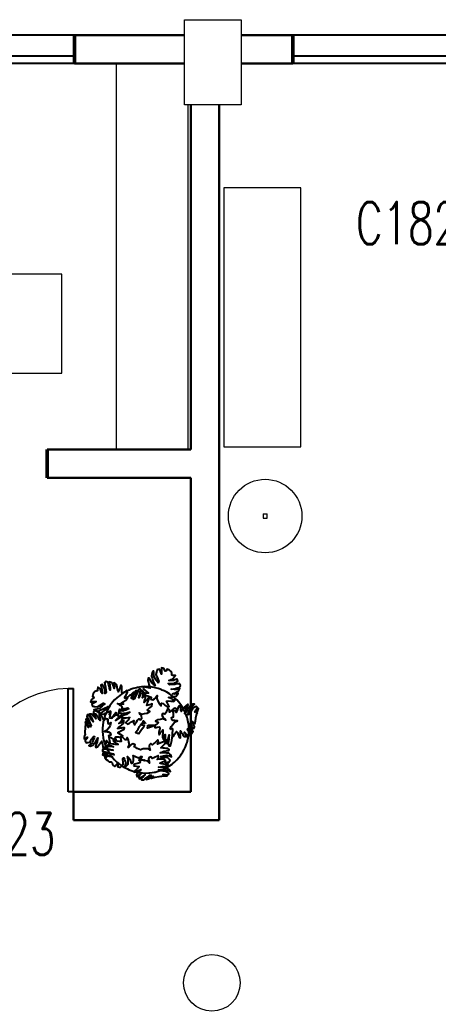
# Model space of a CAD drawing. Header units: inches. Extents: x 675 to 51927, y 19035 to 68555.
# Drawn here: x 18923 to 21881, y 58551 to 65559 of the extents above; entities that cross this region are included whole.
import ezdxf

# ---------------------------------------------------------------- set-up
doc = ezdxf.new("R2010")
doc.units = ezdxf.units.IN
doc.header["$LTSCALE"] = 0.5
doc.header["$MEASUREMENT"] = 0
for name, color, linetype in [('00 plants', 87, 'Continuous'), ('Door Double', 220, 'Continuous'), ('DOOR_FIRE_TEXT', 7, 'Continuous'), ('Window Exterior', 2, 'Continuous'), ('WINDOW_TEXT', 7, 'Continuous')]:
    doc.layers.add(name, color=color, linetype=linetype)
for name, color, linetype, lineweight in [('00I-FURN', 30, 'Continuous', 9), ('Column', 192, 'Continuous', 13), ('Wall', 113, 'Continuous', 50)]:
    doc.layers.add(name, color=color, linetype=linetype, lineweight=lineweight)
doc.styles.add('_TCH_WINDOW', font='SIMPLEX', dxfattribs={"height": 3.5, "bigfont": 'GBCBIG'})

# ---------------------------------------------------------------- blocks, each defined once
blk = doc.blocks.new('$WINLIB2D$00000004')
at = {"color": 0}
for points in [[(-0.5, 0.5), (-0.5, -0.5)], [(-0.5, 0.5), (0.5, 0.5)], [(0.5, -0.5), (0.5, 0.5)], [(-0.5, 0.2406), (0.5, 0.2406)], [(-0.5, -0.5), (0.5, -0.5)]]:
    blk.add_lwpolyline(points, dxfattribs=at)
blk = doc.blocks.new('$DorLib2D$00000002')
for p, q in [((-0.5, 0), (-0.5, 0.4875)), ((-0.475, 0.4875), (-0.5, 0.4875)), ((-0.475, 0), (-0.475, 0.4875)), ((0.475, 0), (0.475, 0.4875)), ((0.475, 0.4875), (0.5, 0.4875)), ((0.5, 0), (0.5, 0.4875)), ((-0.5, 0), (-0.475, 0)), ((0.5, 0), (0.475, 0))]:
    blk.add_line(p, q)
at = {"lineweight": 13}
for centre, start, end in [((-0.4875, 0), 0, 88.5307), ((0.4875, 0), 91.4693, 180)]:
    blk.add_arc(centre, 0.4875, start, end, dxfattribs=at)

msp = doc.modelspace()

# ---------------------------------------------------------------- linework, layer by layer
at = {"layer": '00 plants', "flags": 128}
for points in [[(19795.6, 60830.2), (19806, 60820.7), (19819.2, 60810.6), (19832.5, 60800.2), (19814.9, 60796.5), (19804.5, 60785.4), (19816.3, 60782.9), (19828.2, 60780.3), (19840.5, 60775.8), (19852.8, 60771.2), (19848.8, 60757.7), (19864.4, 60752.7), (19876.3, 60758.6), (19881.1, 60764.8), (19885.8, 60771), (19890.4, 60777.1), (19894.9, 60783.2), (19891, 60761), (19899.9, 60743.1), (19908.7, 60725.6), (19923.7, 60709.4), (19925.6, 60727.7), (19933.6, 60727.1), (19941.5, 60721.3), (19949.4, 60715.5), (19965, 60703.4), (19979.3, 60704.8), (19974.6, 60714.1), (19969.8, 60723.5), (19960.3, 60742.3), (19971.3, 60745.1), (19990.9, 60742.9), (20000.9, 60741.8), (20011, 60740.8), (20020, 60747.2), (20014, 60750), (20008.2, 60752.8), (20002.5, 60755.7), (19996.9, 60758.5), (19991.4, 60761.3), (19985.8, 60764.1), (19974.9, 60769.8), (19985.6, 60771.7), (19996.3, 60773.7), (20004.7, 60774.6), (20013.1, 60775.4), (20029.8, 60777.3), (20036.8, 60786.6), (20043.6, 60795.9), (20030.3, 60794.1), (20016.8, 60792.3), (20002.1, 60795.7), (20014.7, 60798.5), (20027, 60801.4), (20036.5, 60807.6), (20045.7, 60813.7), (20050, 60823), (20054, 60832.2), (20043.8, 60829), (20033.2, 60825.8), (20023.7, 60826.1), (20014, 60826.4), (19994.4, 60826.7), (20008.9, 60829.8), (20023, 60832.9), (20026.5, 60833.6), (20028.2, 60834), (20029.9, 60834.4), (20036.7, 60835.9), (20049.8, 60838.8), (20058.1, 60853.5), (20055, 60860.5), (20051.8, 60867.6), (20044, 60866.1), (20036, 60864.6), (20019.4, 60861.1), (20000.4, 60859.6), (19980.9, 60857.7), (19973.2, 60866.6), (19991.8, 60867.2), (20000.9, 60867.3), (20010, 60867.3), (20013.9, 60869.6), (20017.8, 60871.9), (20021.7, 60874.1), (20023.6, 60875.2), (20025.5, 60876.2), (20027.3, 60877.3), (20029.2, 60878.3), (20031.1, 60879.3), (20032.9, 60880.4), (20034.7, 60881.4), (20036.6, 60882.3), (20038.4, 60883.3), (20040.2, 60884.3), (20038.1, 60891.5), (20035.7, 60898.8), (20032.4, 60897.8), (20030.8, 60897.2), (20029.2, 60896.7), (20027.5, 60896.2), (20025.9, 60895.6), (20024.3, 60895), (20022.6, 60894.4), (20021, 60893.9), (20019.3, 60893.2), (20016, 60892), (20012.7, 60890.7), (20009.3, 60889.4), (19993.2, 60889.5), (19976.9, 60888.7), (19984.5, 60892.1), (19988.3, 60893.8), (19992, 60895.4), (19995.8, 60896.9), (19999.5, 60898.2), (20003.2, 60899.5), (20006.9, 60900.7), (20008, 60902.2), (20009.1, 60903.8), (20010.2, 60905.3), (20011.3, 60906.8), (20015.4, 60912.7), (20019.5, 60918.3), (20020.5, 60919.7), (20021.6, 60921.1), (20022.6, 60922.4), (20023.6, 60923.7), (20017.3, 60924.4), (20011, 60924.9), (20004.8, 60925.4), (19998.5, 60925.8), (19998.4, 60928.8), (19998.3, 60930.3), (19998.2, 60931.8), (19998.1, 60933.3), (19998, 60934.8), (19997.8, 60936.3), (19997.7, 60937.7), (19997.6, 60939.2), (19997.4, 60940.7), (19997.2, 60942.1), (19997, 60943.6), (19996.8, 60945.1), (19996.6, 60946.5), (19996.4, 60948), (19996.1, 60949.4), (19979.5, 60963.2), (19970.6, 60965.6), (19961.9, 60967.9), (19961.7, 60966.5), (19961.4, 60965), (19961.1, 60963.6), (19960.8, 60962.1), (19960.5, 60960.7), (19960.2, 60959.2), (19959.8, 60957.8), (19959.5, 60956.3), (19951.4, 60954.2), (19942.8, 60972.2), (19934.4, 60976), (19926.1, 60979.6), (19926, 60968.6), (19925.6, 60957.5), (19924.9, 60946.1), (19924.2, 60934.6), (19917.1, 60952.3), (19913.7, 60961.1), (19910.4, 60970.1), (19902.5, 60967.1), (19894.3, 60963.9), (19892, 60955.9), (19889.7, 60947.9), (19885.3, 60931.7), (19890.7, 60919.1), (19896, 60906.6), (19901.3, 60894), (19906.5, 60881.4), (19901.1, 60872.1), (19894.4, 60882.3), (19887.6, 60892.4), (19880.7, 60902.6), (19873.8, 60912.7), (19871.1, 60934.5), (19869.8, 60945.6), (19868.6, 60956.9), (19864, 60950.5), (19859.5, 60944.1), (19857.1, 60931.9), (19854.8, 60920), (19861, 60900.9), (19867, 60882), (19873.9, 60867.4), (19880.5, 60852.7), (19869.5, 60861.7), (19858.5, 60870.8), (19848.6, 60887.7), (19838.4, 60904.8), (19830.7, 60904.6), (19828.3, 60887.9), (19832.3, 60874.7), (19836.1, 60861.4), (19840.9, 60848.1), (19845.5, 60834.7), (19833.9, 60837.1), (19822.4, 60839.4), (19810.9, 60842.7), (19799.5, 60846.1)], [(19508.5, 60539.7), (19508.5, 60528.6), (19510.1, 60506.3), (19513.4, 60484.3), (19518.2, 60462.5), (19521.6, 60451.2), (19524.7, 60441.2), (19532.6, 60420.3), (19542.1, 60400.2), (19553, 60380.7), (19559.9, 60370.2), (19565.3, 60362.1), (19578.9, 60344.5), (19593.8, 60327.9), (19609.9, 60312.4), (19620, 60303.9), (19627, 60298.1), (19645.1, 60285.1), (19664.2, 60273.5), (19669.7, 60270.7), (19684, 60263.3), (19696.8, 60257.9), (19704.5, 60254.6), (19725.6, 60247.4), (19747.2, 60241.8), (19754.1, 60240.5), (19769.1, 60237.7), (19791.3, 60235.3), (19813.6, 60234.5), (19835.9, 60235.3), (19843.5, 60236.1), (19858, 60237.7), (19873.1, 60240.5), (19879.9, 60241.8), (19901.5, 60247.4), (19922.6, 60254.6), (19930.3, 60257.9), (19943.1, 60263.3), (19957.4, 60270.7), (19963, 60273.5), (19982, 60285.1), (20000.1, 60298.1), (20007.1, 60303.9), (20017.3, 60312.4), (20033.3, 60327.9), (20048.2, 60344.5), (20061.8, 60362.1), (20067.3, 60370.2), (20074.1, 60380.7), (20085.1, 60400.2), (20094.5, 60420.3), (20102.5, 60441.2), (20105.5, 60451.2), (20108.9, 60462.5), (20113.8, 60484.3), (20117, 60506.3), (20118.6, 60528.6), (20118.7, 60539.7), (20118.6, 60550.9), (20117, 60573.1), (20113.8, 60595.2), (20108.9, 60616.9), (20105.5, 60628.3), (20102.5, 60638.3), (20094.5, 60659.1), (20085.1, 60679.3), (20074.1, 60698.8), (20067.3, 60709.2), (20061.8, 60717.4), (20048.2, 60735), (20033.3, 60751.6), (20017.3, 60767.1), (20007.1, 60775.6), (20000.1, 60781.3), (19982, 60794.3), (19963, 60805.9), (19957.4, 60808.8), (19943.1, 60816.1), (19930.3, 60821.6), (19922.6, 60824.9), (19901.5, 60832.1), (19879.9, 60837.7), (19873.1, 60839), (19858, 60841.7), (19843.5, 60843.4), (19835.9, 60844.2), (19813.6, 60845), (19791.3, 60844.2), (19783.7, 60843.4), (19769.1, 60841.7), (19754.1, 60839), (19747.2, 60837.7), (19725.6, 60832.1), (19704.5, 60824.9), (19696.8, 60821.6), (19684, 60816.1), (19669.7, 60808.8), (19664.2, 60805.9), (19645.1, 60794.3), (19627, 60781.3), (19620, 60775.6), (19609.9, 60767.1), (19593.8, 60751.6), (19578.9, 60735), (19565.3, 60717.4), (19559.9, 60709.2), (19553, 60698.8), (19542.1, 60679.3), (19532.6, 60659.1), (19524.7, 60638.3), (19521.6, 60628.3), (19518.2, 60616.9), (19513.4, 60595.2), (19510.1, 60573.1), (19508.5, 60550.9)], [(19986.2, 60541.6), (19992.9, 60562.6), (20004.5, 60578.9), (20016.5, 60595.3), (20037.6, 60603.6), (20030.5, 60604.1), (20023.2, 60604.7), (20015.7, 60605.4), (20008.1, 60606.1), (19997.5, 60612.9), (19995.6, 60628.1), (20010, 60631.5), (20009.5, 60643.7), (20009.1, 60655.7), (20007.3, 60666.4), (20005.6, 60677), (20019.9, 60674.1), (20023.5, 60669.6), (20026.9, 60676), (20032.6, 60686.5), (20018.8, 60694.2), (20007.1, 60686), (19994.2, 60675.2), (19981.3, 60664.3), (19980.5, 60681.7), (19970.5, 60693.4), (19965.8, 60682.5), (19961.2, 60671.8), (19954.8, 60661), (19948.5, 60650.5), (19934.8, 60656.4), (19928.3, 60643.3), (19933.3, 60631.7), (19939.1, 60626.1), (19944.7, 60620.6), (19950.1, 60615.1), (19955.4, 60609.6), (19934.4, 60618), (19916.3, 60614), (19898.7, 60610.2), (19883, 60601.1), (19900.2, 60595.2), (19899.4, 60588.4), (19893.8, 60583.1), (19888.3, 60578), (19877.5, 60568.1), (19878.3, 60555.7), (19886.2, 60556.7), (19894.4, 60558.1), (19911.5, 60561.1), (19912.9, 60550.4), (19909, 60533.4), (19907, 60524.7), (19904.9, 60515.7), (19908.9, 60505.4), (19912, 60509.9), (19915.1, 60514.4), (19918.2, 60518.8), (19921.3, 60523.1), (19924.4, 60527.4), (19927.6, 60531.7), (19933.8, 60540.1), (19934.1, 60529.6), (19934.2, 60519), (19933.6, 60510.9), (19932.9, 60502.7), (19931.4, 60486.1), (19937.3, 60476.1), (19943, 60466.1), (19944.7, 60480), (19946, 60493.7), (19951.6, 60506.8), (19951.5, 60493.8), (19951.2, 60480.7), (19953.8, 60469.1), (19955.8, 60457.6), (19961.2, 60449.5), (19966.2, 60441.6), (19967.5, 60453.7), (19968.4, 60465.9), (19971.1, 60475.4), (19973.6, 60484.9), (19978.1, 60504), (19977.4, 60488.8), (19976.3, 60473.6), (19975.9, 60469.8), (19975.7, 60467.9), (19975.5, 60466), (19974.6, 60458.4), (19972.1, 60443.3), (19977.8, 60427.4), (19983, 60427.3), (19988.1, 60427.3), (19990.8, 60436.9), (19993.2, 60446.5), (19996.8, 60465.8), (20001.2, 60485.9), (20003.7, 60501), (20001.8, 60503.6), (20003.8, 60523.3), (20004.9, 60533), (20006.1, 60542.6), (20002.8, 60549.6)], [(19785.3, 60582.2), (19785.8, 60575.2), (19793.9, 60574.5), (19802, 60573.8), (19804.3, 60573.7), (19804.6, 60572.7), (19800.2, 60565.4), (19792.2, 60552.6), (19783.8, 60539.6), (19774.8, 60526.4), (19765.4, 60512.8), (19765.3, 60512.8), (19762.4, 60513.1), (19758.7, 60513.9), (19754.6, 60515.1), (19750.3, 60516.6), (19745.7, 60518.5), (19743.1, 60519.7), (19746.6, 60525.7), (19752.9, 60536.1), (19758.9, 60545.9), (19764.7, 60555.1), (19770.2, 60563.8), (19775.5, 60571.9), (19780.6, 60579.5), (19785.1, 60585.9)], [(19811.1, 60586), (19809.3, 60586.1), (19801.1, 60587.1), (19792.9, 60588.1), (19787.2, 60588.9), (19790, 60592.9), (19794.4, 60598.7), (19798.2, 60603.7), (19802.3, 60598.8), (19807, 60592.5), (19810.8, 60586.5)], [(19828.8, 60572.6), (19835.6, 60572.4), (19853, 60572.3), (19864, 60572.5), (19875.3, 60572.8), (19881.6, 60573.1), (19875.7, 60570.6), (19867.8, 60567.3), (19860.4, 60564.2), (19853.3, 60561.5), (19846.8, 60559), (19840.6, 60556.8), (19834.9, 60554.8), (19829.6, 60553.2), (19825.9, 60552.1), (19826.5, 60554.9), (19829.3, 60566.7), (19829.3, 60570.3)], [(19726.6, 60285), (19736.5, 60284.5), (19746.6, 60283.7), (19767, 60281.5), (19762.2, 60272.7), (19748, 60260.8), (19740.7, 60254.8), (19733.5, 60248.7), (19732.5, 60240.6), (19738.4, 60243.1), (19744.3, 60245.6), (19750.1, 60247.9), (19755.9, 60250.2), (19761.6, 60252.4), (19767.3, 60254.6), (19778.7, 60258.9), (19773.3, 60251.4), (19767.8, 60243.9), (19762.9, 60238.5), (19758.1, 60233.2), (19748.4, 60222.9), (19750.6, 60215.5), (19752.8, 60208.5), (19760.5, 60216.1), (19768.2, 60224.1), (19780.6, 60231.1), (19774.3, 60222.8), (19768.2, 60215), (19766.3, 60207.8), (19764.4, 60201.4), (19768, 60196.7), (19771.7, 60192.6), (19776.7, 60197.5), (19781.9, 60203.2), (19788.6, 60207.7), (19795.4, 60212.5), (19808.8, 60222.9), (19801.4, 60214), (19794, 60205.8), (19792.1, 60203.9), (19791.2, 60203), (19790.3, 60202), (19786.7, 60198.6), (19779.4, 60192.5), (19783.4, 60187.1), (19790.4, 60187.1), (19797.4, 60187.4), (19802.3, 60189.7), (19807.1, 60192.6), (19816.5, 60199.7), (19828.6, 60208.8), (19840.6, 60219.3), (19852.3, 60220.4), (19840, 60210.9), (19833.8, 60206.6), (19827.4, 60202.5), (19826.3, 60200.3), (19825.1, 60198.3), (19823.8, 60196.5), (19823.1, 60195.7), (19822.5, 60194.9), (19821.8, 60194.1), (19821.1, 60193.4), (19820.4, 60192.8), (19819.7, 60192.2), (19819, 60191.6), (19818.3, 60191.1), (19817.5, 60190.6), (19816.8, 60190.2), (19822.8, 60191.2), (19829, 60192.6), (19830.9, 60193.1), (19831.8, 60193.4), (19832.7, 60193.7), (19833.6, 60194), (19834.5, 60194.3), (19835.4, 60194.7), (19836.3, 60195.1), (19837.1, 60195.5), (19838, 60196), (19839.7, 60197), (19841.3, 60198.1), (19842.8, 60199.4), (19854.5, 60205.4), (19865.4, 60212.6), (19862.5, 60208.6), (19860.9, 60206.7), (19859.3, 60205.1), (19857.6, 60203.5), (19855.8, 60202.1), (19855, 60201.5), (19852.3, 60201.3), (19852.4, 60200.8), (19852.5, 60200.3), (19852.6, 60200), (19851.9, 60199.6), (19852.1, 60199.3), (19852.2, 60199.1), (19852.3, 60198.9), (19852.4, 60198.7), (19852.7, 60198.7), (19854.8, 60199.3), (19878, 60204.8), (19908.5, 60210.9), (19922.4, 60213), (19927.6, 60213.6), (19945.7, 60215.1), (19954.9, 60215.3), (19963.9, 60215.7), (19956.6, 60217.3), (19949.3, 60219.4), (19941.9, 60222.1), (19934.3, 60225.3), (19951.8, 60223.7), (19960.5, 60222.8), (19969.2, 60221.5), (19972.7, 60225.5), (19976.1, 60230.3), (19971.9, 60234.1), (19967.5, 60238), (19958.7, 60245.7), (19946, 60247), (19933.3, 60248.2), (19920.6, 60249.6), (19907.9, 60251.2), (19904.6, 60257.7), (19916.6, 60257.6), (19928.6, 60257.8), (19940.6, 60258.1), (19952.6, 60258.6), (19970.2, 60252.8), (19979.2, 60249.6), (19988.3, 60246.3), (19986.7, 60251.2), (19984.9, 60256.1), (19977.6, 60261.6), (19970.4, 60266.9), (19952.5, 60269.7), (19934.7, 60272.9), (19919.3, 60274.6), (19903.9, 60276.9), (19918, 60279.2), (19932.1, 60281.6), (19951.2, 60281), (19970.4, 60281), (19975.4, 60285.2), (19965, 60291.8), (19952.6, 60294.2), (19940.3, 60297.2), (19927, 60300.4), (19913.6, 60304.4), (19923.2, 60309.4), (19932.8, 60314.3), (19943.1, 60318.6), (19953.5, 60322.8), (19943.7, 60333.3), (19929.1, 60333.5), (19912.1, 60332.5), (19894.8, 60331.5), (19903.4, 60344.1), (19901.1, 60357.7), (19891.3, 60352.5), (19881.3, 60347.2), (19869.7, 60342.6), (19857.9, 60337.8), (19849.5, 60349.3), (19835.5, 60342.1), (19832.8, 60330.2), (19834.7, 60323.2), (19836.7, 60316.4), (19838.6, 60309.8), (19840.5, 60303.5), (19825.4, 60318.8), (19805.5, 60323.2), (19786, 60327.1), (19764.1, 60325), (19777.3, 60313.5), (19771.9, 60307.9), (19762.5, 60305.2), (19753.1, 60302.4), (19734.3, 60296.3)]]:
    msp.add_lwpolyline(points, close=True, dxfattribs=at)
for points in [[(19565.1, 60671.8), (19563.5, 60660), (19561.8, 60648.2), (19559.2, 60636.4), (19556.5, 60624.6), (19572.7, 60622.5), (19581.9, 60633.8), (19591.4, 60648.1), (19601.1, 60662.5), (19606.3, 60645.4), (19618.7, 60636.2), (19620.4, 60648.3), (19622.2, 60660.4), (19625.8, 60673.2), (19629.4, 60686), (19643.8, 60683.5), (19647.4, 60699.5), (19640.1, 60710.7), (19633.2, 60714.8), (19626.5, 60718.8), (19619.8, 60722.7), (19613.2, 60726.6), (19636.2, 60725.1), (19653.4, 60735.9), (19670.4, 60746.5), (19684.8, 60763.1), (19666.2, 60763), (19665.8, 60771.1), (19670.7, 60779.5), (19675.6, 60787.9), (19685.6, 60804.8), (19682.5, 60818.8), (19673.9, 60813.1), (19665.3, 60807.4), (19647.7, 60796), (19643.8, 60806.6), (19644.1, 60826.4), (19644.2, 60836.4), (19644.3, 60846.6), (19637.2, 60854.9), (19635, 60848.7), (19632.8, 60842.6), (19630.6, 60836.6), (19628.3, 60830.8), (19626, 60824.9), (19623.7, 60819.1), (19619.1, 60807.6), (19616.3, 60818.1), (19613.4, 60828.5), (19611.9, 60836.8), (19610.4, 60845.1), (19607.4, 60861.6), (19597.9, 60867.7), (19588.6, 60873.5), (19591.1, 60860.4), (19593.7, 60847.1), (19591.5, 60832), (19587.8, 60844.3), (19584.3, 60856.4), (19577.8, 60865.2), (19571.6, 60873.8), (19562.6, 60877.2), (19554, 60880.3), (19557.2, 60870.4), (19560.6, 60860), (19560.7, 60850.5), (19561.1, 60840.8), (19562, 60821.2), (19558, 60835.3), (19554.4, 60849.2), (19553.5, 60852.6), (19553.1, 60854.2), (19552.6, 60855.9), (19550.9, 60862.6), (19547.9, 60875.4), (19534.5, 60882.3), (19528.2, 60878.6), (19522, 60874.7), (19523.2, 60867), (19524.6, 60859.1), (19528.2, 60842.8), (19530.4, 60823.9), (19533.3, 60804.6), (19525.2, 60795.9), (19523.7, 60814.5), (19523.2, 60823.6), (19522.8, 60832.7), (19520.6, 60836.4), (19518.4, 60840.1), (19516.3, 60843.8), (19515.3, 60845.6), (19514.4, 60847.4), (19513.4, 60849.2), (19512.5, 60851), (19511.6, 60852.7), (19510.7, 60854.5), (19509.9, 60856.3), (19509, 60858), (19508.2, 60859.7), (19507.4, 60861.4), (19501.3, 60858.7), (19495.3, 60855.6), (19496, 60852.5), (19496.4, 60850.9), (19496.8, 60849.3), (19497.2, 60847.7), (19497.7, 60846.1), (19498.1, 60844.5), (19498.6, 60842.9), (19499.1, 60841.3), (19499.6, 60839.7), (19500.6, 60836.4), (19501.8, 60833.2), (19503, 60829.9), (19503.2, 60813.8), (19504.5, 60797.5), (19501, 60804.8), (19499.5, 60808.4), (19498, 60812), (19496.6, 60815.6), (19495.3, 60819.2), (19494.1, 60822.9), (19493.1, 60826.5), (19491.8, 60827.5), (19490.5, 60828.5), (19489.3, 60829.4), (19488, 60830.3), (19483.3, 60834), (19479.1, 60837.7), (19478.1, 60838.6), (19477.1, 60839.5), (19476.2, 60840.5), (19475.3, 60841.4), (19474.3, 60835), (19473.5, 60828.5), (19472.7, 60822.2), (19472, 60815.8), (19469.6, 60815.4), (19468.5, 60815.2), (19467.3, 60815), (19466.1, 60814.8), (19465, 60814.5), (19463.9, 60814.3), (19462.8, 60814), (19461.6, 60813.7), (19460.5, 60813.5), (19459.5, 60813.2), (19458.4, 60812.9), (19457.3, 60812.5), (19456.3, 60812.2), (19455.2, 60811.9), (19454.2, 60811.5), (19442.4, 60793.5), (19439.2, 60784.3), (19436.3, 60775.2), (19437.3, 60775.1), (19438.4, 60774.9), (19439.5, 60774.8), (19440.6, 60774.6), (19441.7, 60774.4), (19442.8, 60774.2), (19444, 60773.9), (19445.2, 60773.7), (19446.4, 60765.8), (19430.7, 60755.4), (19426.7, 60746.6), (19423.1, 60737.8), (19432.9, 60738.8), (19443, 60739.4), (19453.5, 60739.8), (19464.2, 60740.2), (19448, 60731.4), (19439.8, 60727.1), (19431.5, 60723), (19434.5, 60715.3), (19437.9, 60707.3), (19445.6, 60705.8), (19453.3, 60704.4), (19469, 60701.7), (19480.6, 60708.3), (19492.1, 60714.9), (19503.8, 60721.4), (19515.5, 60727.8), (19524.8, 60723.4), (19515.5, 60715.7), (19506.2, 60707.9), (19497, 60700), (19487.9, 60692.1), (19467.4, 60687.2), (19456.9, 60684.8), (19446.1, 60682.4), (19452.6, 60678.5), (19459, 60674.6), (19470.8, 60673.5), (19482.4, 60672.4)], [(19639.7, 60655.5), (19655.9, 60657.4), (19672.2, 60659), (19686.1, 60662.1), (19700.3, 60665), (19688.8, 60656.8), (19677.4, 60648.6), (19660.7, 60643.1), (19644.4, 60637.1), (19641.4, 60630), (19652.4, 60624.4), (19663.8, 60625.2), (19675.6, 60625.8), (19688.4, 60627.2), (19701.8, 60628.2), (19695, 60618.1), (19688.3, 60608), (19680.6, 60598.3), (19672.9, 60588.6), (19685.6, 60580.9), (19698.9, 60587.9), (19714, 60597.3), (19729.1, 60606.8), (19726.4, 60589.4), (19734, 60576.3), (19740.9, 60586.7), (19747.7, 60597.1), (19756.4, 60607.4), (19764.9, 60617.8), (19777.3, 60610.1), (19786.8, 60623.6), (19784.2, 60636.7), (19779.6, 60643), (19775.1, 60649.2), (19770.7, 60655.2), (19766.4, 60661.2), (19786.1, 60651.5), (19805.4, 60655.2), (19824.2, 60659), (19842.5, 60669.5), (19826.1, 60676), (19828.6, 60683.7), (19835.6, 60689.9), (19842.5, 60696.1), (19856.2, 60708.5), (19858.2, 60722.8), (19849.6, 60720.3), (19840.6, 60717.9), (19822.1, 60713.3), (19822.8, 60724.5), (19830.5, 60742.7), (19834.5, 60752), (19838.4, 60761.4), (19836.3, 60771.3), (19832.1, 60766.3), (19828, 60761.5), (19823.8, 60756.7), (19819.7, 60752.1), (19815.5, 60747.4), (19811.4, 60742.9), (19803.2, 60733.8), (19805, 60744.5), (19807, 60755), (19809.2, 60763.1), (19811.5, 60771.2), (19815, 60783.2), (19804.5, 60785.4), (19812.6, 60794.1), (19811.7, 60795.8), (19807.5, 60804.1), (19803.3, 60791.4), (19799.4, 60778.5), (19791.1, 60765.5), (19793.6, 60777.9), (19796.3, 60790), (19795.6, 60800.1), (19795.3, 60809.7), (19790.8, 60815.5), (19786.6, 60820.8), (19783.4, 60811.1), (19780.6, 60800.9), (19776.1, 60792.3), (19771.9, 60783.4), (19763.7, 60765.4), (19767.1, 60779.5), (19770.9, 60793.1), (19771.9, 60796.4), (19772.5, 60798), (19773, 60799.7), (19775.1, 60806.1), (19780, 60818.3), (19775.8, 60828.1), (19770.1, 60826.6), (19764.4, 60824.8), (19760.4, 60817.9), (19756.6, 60810.6), (19750, 60795.3), (19742.1, 60777.8), (19735.2, 60759.5), (19725.5, 60754.2), (19733.1, 60771.3), (19737.2, 60779.7), (19741.5, 60787.9), (19742, 60791.8), (19742.6, 60795.7), (19743.4, 60799.5), (19743.8, 60801.4), (19744.3, 60803.2), (19744.8, 60805), (19745.4, 60806.8), (19745.9, 60808.6), (19746.5, 60810.3), (19747.2, 60812), (19747.9, 60813.7), (19748.6, 60815.4), (19749.3, 60817.1), (19745.1, 60816.1), (19741, 60814.7), (19739.1, 60811.9), (19738.2, 60810.5), (19737.3, 60809), (19736.4, 60807.6), (19735.5, 60806.1), (19734.7, 60804.7), (19733.9, 60803.2), (19733.1, 60801.7), (19732.4, 60800.2), (19730.9, 60797.2), (19729.6, 60794.1), (19728.4, 60790.9), (19719.7, 60776.7), (19712.1, 60761.8), (19713.7, 60769.3), (19714.6, 60773), (19715.7, 60776.6), (19716.9, 60780.1), (19718.3, 60783.6), (19719.8, 60787), (19721.5, 60790.4), (19721.5, 60791.6), (19721.5, 60792.7), (19721.6, 60793.8), (19721.7, 60794.9), (19722.6, 60798.9), (19724.3, 60802.7), (19724.9, 60803.6), (19725.5, 60804.5), (19726.2, 60805.4), (19726.9, 60806.3), (19721.6, 60801.2), (19716.5, 60796.1), (19711.5, 60791), (19706.6, 60785.9), (19705.8, 60786), (19705.4, 60786), (19705, 60786), (19704.6, 60786), (19704.3, 60786), (19704, 60786), (19703.7, 60785.9), (19703.4, 60785.8), (19703.1, 60785.7), (19702.9, 60785.6), (19702.6, 60785.5), (19702.4, 60785.3), (19702.2, 60785.1), (19701.9, 60784.8), (19685.8, 60772), (19676.2, 60765.5), (19672.6, 60763.1), (19684.8, 60763.1)], [(19561.8, 60648.2), (19562.7, 60654.2), (19554.5, 60648.9), (19559.8, 60655.8), (19562.5, 60659.2), (19563.5, 60660.4), (19565.1, 60671.8), (19552.1, 60665.7), (19539.4, 60659.6), (19526.9, 60654.5), (19514.5, 60649.2), (19498.6, 60649.9), (19497.9, 60657.5), (19513.4, 60669.4), (19529, 60681), (19537, 60692.9), (19545, 60704.9), (19531.2, 60696.7), (19517.6, 60688.4), (19500, 60680.5), (19482.4, 60672.4), (19478.6, 60672.8), (19480.8, 60668.2), (19485.5, 60658.3), (19470.7, 60669.1), (19463.9, 60674.2), (19459, 60674.6), (19453.9, 60677.7), (19450.2, 60673.5), (19444.4, 60666.4), (19446.3, 60658.6), (19447.6, 60653.9), (19451.3, 60653)], [(19647.4, 60699.5), (19644.6, 60686.9), (19653.8, 60688.8), (19665.1, 60691.2), (19676.4, 60693.4), (19687.9, 60695.5), (19693, 60688.5), (19682.5, 60684.5), (19672.3, 60680.3), (19662.1, 60676.1), (19652.1, 60671.7), (19635.1, 60673.8), (19626.3, 60675), (19626.3, 60675), (19625.8, 60673.2), (19623.5, 60665.2), (19623.6, 60665), (19631.8, 60660.2)], [(19653.4, 60735.9), (19641.8, 60728.6), (19643.1, 60728.1), (19649.9, 60725.5), (19657.1, 60722.7), (19641.8, 60719.7), (19634.1, 60718.3), (19628.6, 60717.5), (19633.2, 60714.8)], [(20001.8, 60503.6), (20009.8, 60492.4), (20014.6, 60501.6), (20019.7, 60510.7), (20030.5, 60528.8), (20037.4, 60521.3), (20043.7, 60504.1), (20046.9, 60495.5), (20050.2, 60486.7), (20058.3, 60483.2), (20058.2, 60489.5), (20058.1, 60495.7), (20058, 60501.9), (20058, 60507.9), (20058.1, 60514), (20058.1, 60520), (20058.3, 60531.9), (20064, 60524.3), (20069.5, 60516.9), (20073.2, 60510.7), (20076.9, 60504.5), (20084, 60492.3), (20093, 60492.2), (20101.7, 60492.3), (20096.4, 60501.5), (20090.8, 60511), (20088.4, 60524.5), (20094.7, 60516.2), (20100.7, 60508.2), (20107.9, 60504.4), (20114.6, 60500.9), (20121.8, 60503.2), (20128.4, 60505.8), (20124.3, 60511.4), (20119.7, 60517.5), (20117.3, 60525), (20114.6, 60532.5), (20108.7, 60548), (20115.5, 60538.5), (20121.7, 60529.4), (20123.2, 60527.2), (20123.9, 60526.1), (20124.6, 60525), (20127.2, 60520.8), (20131.7, 60512.8), (20141.3, 60516), (20144.6, 60522.7), (20147.7, 60529.6), (20146.1, 60534.2), (20144.1, 60538.9), (20138.8, 60549), (20133.1, 60562.4), (20126.2, 60576.3), (20129.9, 60587.6), (20135.6, 60573.6), (20138.1, 60566.7), (20140.3, 60559.9), (20142.6, 60558.4), (20144.7, 60556.9), (20146.6, 60555.5), (20147.5, 60554.8), (20148.4, 60554.1), (20149.2, 60553.4), (20150, 60552.7), (20150.7, 60552.1), (20151.4, 60551.4), (20152.1, 60550.8), (20152.7, 60550.2), (20153.3, 60549.5), (20153.8, 60548.9), (20156.3, 60555.4), (20158.5, 60562.2), (20158, 60563.7), (20157.8, 60564.5), (20157.5, 60565.2), (20157.2, 60566), (20156.9, 60566.7), (20156.5, 60567.5), (20156.2, 60568.2), (20155.7, 60569), (20155.3, 60569.7), (20154.4, 60571.2), (20153.3, 60572.8), (20152.1, 60574.3), (20149.2, 60586.2), (20145, 60597.9), (20148.8, 60594.4), (20150.5, 60592.6), (20152.1, 60590.8), (20153.5, 60589.1), (20154.8, 60587.3), (20156, 60585.4), (20157, 60583.6), (20157.7, 60583.8), (20158.4, 60584.1), (20159.1, 60584.4), (20159.7, 60584.7), (20161.8, 60586), (20163, 60587.5), (20163.2, 60587.9), (20163.3, 60588.3), (20163.4, 60588.7), (20164, 60593.6), (20164.5, 60598.1), (20164.9, 60602.6), (20165.1, 60607), (20165.8, 60609.3), (20166.1, 60610.5), (20166.4, 60611.7), (20166.7, 60612.9), (20166.9, 60614.1), (20167.1, 60615.3), (20168.5, 60624.1), (20175.8, 60656.3), (20176.1, 60657.2), (20176.4, 60658.1), (20176.6, 60659), (20176.8, 60659.9), (20177, 60660.8), (20177.1, 60661.8), (20174.9, 60656.4), (20174.6, 60658.5), (20182, 60676.4), (20184.4, 60684.4), (20186.5, 60692.1), (20180.7, 60685.2), (20174.3, 60678.5), (20167.5, 60672), (20160.2, 60665.6), (20169.7, 60681.6), (20174.5, 60689.4), (20179.6, 60697.2), (20176.1, 60701.2), (20171.9, 60705.6), (20165.8, 60702.7), (20159.6, 60699.8), (20147.1, 60693.8), (20140.2, 60682.3), (20133.4, 60670.8), (20126.4, 60659.4), (20119.2, 60648.1), (20110.7, 60646.9), (20115.8, 60658), (20120.8, 60669.2), (20125.5, 60680.5), (20130.2, 60691.7), (20144.3, 60706.5), (20151.6, 60714), (20159.2, 60721.4), (20153.1, 60721.4), (20147, 60721.2), (20137.7, 60716.1), (20128.8, 60710.9), (20117.8, 60694.9), (20106.7, 60679.3), (20098.4, 60665.6), (20089.6, 60652.1), (20092.8, 60665.8), (20095.9, 60679.5), (20104.7, 60697), (20113, 60714.9), (20110.5, 60720.8), (20098.5, 60712.8), (20090.6, 60702.1), (20082.1, 60691.6), (20073.5, 60680.5), (20064.1, 60669.6), (20062.4, 60679.9), (20060.8, 60690.1), (20060.1, 60700.7), (20059.5, 60711.4), (20044.9, 60706), (20039.5, 60693.1), (20034.5, 60677.7), (20029.5, 60662.1), (20019.9, 60674.1)], [(19489.1, 60629.6), (19489.8, 60623.5), (19490.4, 60617.4), (19491.6, 60605.2), (19485, 60613.7), (19478.4, 60622.2), (19473.9, 60629.2), (19469.4, 60636.3), (19460.6, 60650.6), (19451.3, 60653), (19442.3, 60655.3), (19448.9, 60643.8), (19455.9, 60632.2), (19460, 60617.4), (19452.5, 60627.5), (19445.3, 60637.6), (19437.3, 60643.8), (19429.9, 60650), (19422.6, 60650.5), (19415.9, 60651), (19421, 60642.2), (19426.7, 60633.2), (19430.1, 60624.1), (19433.8, 60615), (19441.8, 60596.9), (19433.6, 60608.9), (19426, 60620.8), (19424.2, 60623.7), (19423.4, 60625.2), (19422.5, 60626.7), (19419.2, 60632.6), (19413.3, 60644.4), (19403.3, 60647.8), (19400.5, 60642.6), (19398, 60637.2), (19400.5, 60629.5), (19403.4, 60621.9), (19410.4, 60606.7), (19418.2, 60589.2), (19427.1, 60571.7), (19424.6, 60561), (19416.9, 60578.1), (19413.5, 60586.7), (19410.2, 60595.4), (19407.6, 60598.4), (19405.2, 60601.5), (19402.9, 60604.6), (19401.8, 60606.2), (19400.7, 60607.7), (19399.7, 60609.3), (19398.7, 60610.9), (19397.8, 60612.5), (19396.9, 60614.2), (19396.1, 60615.8), (19395.3, 60617.4), (19394.5, 60619.1), (19393.8, 60620.7), (19391.7, 60617), (19389.9, 60613), (19390.8, 60609.7), (19391.2, 60608), (19391.7, 60606.4), (19392.2, 60604.8), (19392.7, 60603.2), (19393.2, 60601.6), (19393.8, 60600), (19394.4, 60598.4), (19395, 60596.9), (19396.3, 60593.8), (19397.7, 60590.7), (19399.2, 60587.7), (19404, 60571.7), (19410, 60556.2), (19405.5, 60562.3), (19403.4, 60565.5), (19401.4, 60568.7), (19399.6, 60571.9), (19397.9, 60575.3), (19396.4, 60578.7), (19395, 60582.2), (19394.1, 60583), (19393.3, 60583.8), (19392.5, 60584.6), (19391.8, 60585.4), (19389.4, 60588.8), (19387.7, 60592.5), (19387.4, 60593.6), (19387.2, 60594.6), (19387, 60595.7), (19386.8, 60596.8), (19387.1, 60589.5), (19387.4, 60582.3), (19387.8, 60575.2), (19388.4, 60568.2), (19387.8, 60567.6), (19387.5, 60567.3), (19387.2, 60567), (19387, 60566.7), (19386.8, 60566.5), (19386.6, 60566.2), (19386.4, 60565.9), (19386.3, 60565.7), (19386.2, 60565.4), (19386.1, 60565.2), (19386, 60564.9), (19386, 60564.6), (19386, 60564.4), (19386, 60564), (19384.8, 60543.4), (19383.2, 60531.9), (19381.8, 60520.7), (19381.9, 60520.5), (19382.1, 60520.3), (19382.3, 60520.1), (19382.5, 60519.9), (19382.8, 60519.7), (19383.2, 60519.6), (19383.5, 60519.4), (19384, 60519.2), (19385.4, 60510.6), (19379.6, 60496.7), (19378.4, 60486.1), (19377.4, 60475.6), (19382.9, 60479), (19388.9, 60482.3), (19395.4, 60485.6), (19402.4, 60489.1), (19394.4, 60475.7), (19390.2, 60469.1), (19385.8, 60462.5), (19390.1, 60455.8), (19395.1, 60449.2), (19401.2, 60450.3), (19407.3, 60451.5), (19419.6, 60454), (19425.3, 60464), (19431.1, 60473.9), (19437, 60483.9), (19443.1, 60493.8), (19451.7, 60492.9), (19447.8, 60482.5), (19444, 60472), (19440.4, 60461.7), (19436.9, 60451.3), (19424, 60440), (19417.3, 60434.3), (19410.3, 60428.4), (19416.6, 60427), (19422.9, 60425.6), (19431.9, 60428.4), (19440.6, 60431.2), (19450.1, 60444.5), (19459.8, 60457.7), (19466.7, 60470.1), (19474.2, 60482.7), (19472.5, 60468.6), (19471, 60454.7), (19464, 60438.6), (19457.5, 60422.4), (19460.8, 60415.5), (19472.4, 60419.9), (19479.3, 60429), (19486.8, 60438.1), (19494.3, 60448.5), (19502.5, 60459.2), (19505.5, 60447.4), (19508.5, 60435.6), (19510.6, 60423.4), (19512.7, 60411.2), (19526.8, 60415.6), (19530.6, 60430.1), (19533.6, 60447.6), (19536.7, 60465.2), (19547.8, 60451.6), (19562.6, 60448.5), (19559.5, 60460.5), (19556.3, 60472.5), (19554.4, 60485.9), (19552.4, 60499.2)], [(19489.1, 60629.6), (19488.4, 60635.8), (19487.7, 60642.1), (19486.9, 60648.4), (19485.9, 60654.8), (19494.7, 60649.8), (19499.1, 60640.6), (19503.4, 60631.5), (19511.7, 60613.6), (19519.6, 60605.5), (19528.5, 60622.4), (19528.7, 60622.8), (19533, 60620.5), (19542.8, 60616), (19546, 60614.7), (19546, 60609.2), (19546, 60599.9), (19545.9, 60590.6), (19550, 60583.6), (19565.8, 60591.4), (19561.4, 60570.8), (19551.6, 60554.4), (19541.5, 60537.5), (19521.2, 60529.3), (19528.4, 60528.5), (19535.8, 60527.7), (19543.4, 60527), (19551.3, 60526.2), (19562.7, 60519.3), (19566.4, 60503.3), (19552.4, 60499.2), (19553.3, 60493.4), (19566.9, 60485.6), (19584.2, 60475.6), (19605.5, 60470.4), (19596.6, 60486.8), (19603.5, 60490.8), (19613.1, 60490.3), (19622.7, 60489.7), (19641.9, 60488.4), (19652.6, 60497.4), (19643.8, 60502.6), (19635, 60507.8), (19616.9, 60518.2), (19624.5, 60526.7), (19642, 60535.5), (19650.9, 60540.1), (19660, 60544.8), (19664.1, 60555), (19657.7, 60554.1), (19651.3, 60553.3), (19645, 60552.5), (19638.7, 60551.8), (19632.5, 60551.1), (19626.4, 60550.5), (19614.1, 60549.2), (19622.1, 60556.7), (19630.1, 60564.2), (19636.8, 60569.5), (19643.5, 60574.7), (19656.9, 60585.4), (19658.2, 60596.9), (19659.4, 60608.3), (19648.6, 60599.6), (19637.8, 60590.8), (19623.3, 60585.7), (19632.7, 60594.8), (19642, 60603.9), (19647.2, 60614.2), (19652.3, 60624.1), (19652.3, 60624.4), (19641.4, 60630), (19644.3, 60637.1), (19643, 60635.7), (19635, 60627.5), (19626.4, 60622.6), (19617.8, 60617.6), (19600.5, 60607.2), (19611.5, 60617.7), (19622.5, 60627.8), (19625.2, 60630.3), (19626.5, 60631.5), (19627.9, 60632.8), (19633.2, 60637.6), (19643.8, 60647), (19644.4, 60656.1), (19639.7, 60655.5), (19631.8, 60660.2), (19624.1, 60664.7), (19623.1, 60663.9), (19622.2, 60660.4)], [(19606.3, 60645.4), (19605.2, 60648.8), (19589.4, 60637.7), (19578.3, 60629.4), (19572.7, 60622.5)], [(19485, 60613.7), (19486.5, 60611.8), (19491.3, 60608.4), (19490.4, 60617.4)], [(19546, 60599.9), (19546, 60609.2), (19546, 60614.7), (19542.8, 60616)], [(19952.6, 60294.2), (19961.5, 60292.4), (19962.4, 60292.9), (19971.8, 60297.5), (19966.1, 60300.4), (19960.1, 60303.9), (19953.9, 60307.7), (19947.4, 60311.8), (19962.9, 60312), (19970.8, 60311.8), (19978.7, 60311.5), (19982.1, 60318.7), (19985.2, 60326.4), (19981.1, 60331), (19976.9, 60335.6), (19968.3, 60344.7), (19956.8, 60344.5), (19945.3, 60344.2), (19933.8, 60344.1), (19922.1, 60344.2), (19918.4, 60352), (19929.4, 60354), (19940.2, 60356.2), (19951, 60358.5), (19961.7, 60361), (19978, 60355.8), (19986.4, 60353.1), (19995, 60350.2), (19993, 60356.3), (19990.9, 60362.4), (19983.8, 60368.6), (19976.9, 60374.6), (19960.6, 60375.8), (19944.2, 60377.2), (19930, 60376.6), (19915.5, 60376.5), (19928.3, 60382.3), (19941, 60388.3), (19958.4, 60390.7), (19975.6, 60393.5), (19979.8, 60400), (19970, 60407.6), (19958.6, 60408.8), (19947, 60410.4), (19934.2, 60411.4), (19920.8, 60412.9), (19929.3, 60421.6), (19937.8, 60430.2), (19947.1, 60438.4), (19956.5, 60446.5), (19945.4, 60456.4), (19931, 60452), (19914.5, 60445.4), (19897.8, 60438.9), (19903.7, 60455.5), (19898.6, 60469.8), (19890, 60460.9), (19881.4, 60451.9), (19871, 60443.3), (19860.7, 60434.6), (19849.9, 60444.5), (19840.3, 60435.1), (19838.2, 60425.5), (19838.2, 60419.6), (19840.7, 60414.4), (19844.7, 60397.2), (19833.6, 60405.4), (19828.8, 60405.4), (19823.9, 60405.4), (19813.9, 60405.3), (19794.8, 60405.1), (19775.4, 60398.3), (19775.8, 60398.6), (19764.8, 60403.4), (19753.9, 60408.2), (19743, 60414.8), (19732.3, 60421.1), (19738.6, 60434.4), (19725.2, 60441), (19713, 60436.2), (19707.3, 60430.6), (19701.6, 60425.2), (19695.9, 60420), (19690.2, 60414.9), (19699, 60435.3), (19694.8, 60453), (19690.9, 60470), (19681.4, 60485.2), (19675.3, 60468.6), (19668.2, 60469.5), (19662.6, 60474.9), (19657.2, 60480.2), (19646.7, 60490.5), (19633.6, 60489.6), (19635, 60482.2), (19636.5, 60474.4), (19640, 60458.1), (19629, 60456.8), (19611.4, 60460.8), (19602.4, 60462.9), (19593.2, 60465), (19582.7, 60461.4), (19587.5, 60458.4), (19592.1, 60455.4), (19596.6, 60452.3), (19601.1, 60449.3), (19605.6, 60446.2), (19609.9, 60443.1), (19618.7, 60436.9), (19608, 60436.9), (19597.2, 60437), (19588.9, 60437.8), (19580.5, 60438.7), (19563.7, 60440.6), (19553.8, 60435.3), (19544, 60430.3), (19557.8, 60428.2), (19571.7, 60426.4), (19585, 60420.8), (19571.9, 60421.2), (19558.8, 60422), (19547.2, 60419.9), (19535.8, 60418.5), (19528, 60413.8), (19520.4, 60409.5), (19532.3, 60407.6), (19544.4, 60406.2), (19553.9, 60403.2), (19563.5, 60400.5), (19582.8, 60395.6), (19567.5, 60396.7), (19552.2, 60398.4), (19548.5, 60398.9), (19546.6, 60399.2), (19544.7, 60399.5), (19537.2, 60400.7), (19522.3, 60403.8), (19507.2, 60399.7), (19507.4, 60394.8), (19507.8, 60390.1), (19517.1, 60386.9), (19526.4, 60384.1), (19545.4, 60379.6), (19565.4, 60374.4), (19585.7, 60370.5), (19590.3, 60362.4), (19571.4, 60367.1), (19562, 60369.8), (19552.7, 60372.8), (19547.7, 60372.9), (19542.6, 60373.1), (19537.6, 60373.5), (19535.1, 60373.8), (19532.6, 60374.1), (19530.1, 60374.4), (19527.6, 60374.8), (19525, 60375.2), (19522.5, 60375.7), (19520, 60376.2), (19517.5, 60376.8), (19515, 60377.4), (19512.5, 60378), (19511, 60374.8), (19509.7, 60371.9), (19514, 60370.2), (19516.1, 60369.4), (19518.3, 60368.6), (19520.4, 60367.8), (19522.6, 60367.1), (19524.7, 60366.4), (19526.8, 60365.7), (19529, 60365.1), (19531.1, 60364.5), (19535.4, 60363.3), (19539.6, 60362.3), (19543.9, 60361.4), (19561, 60354.9), (19578.3, 60349.7), (19569, 60350.3), (19564.3, 60350.8), (19559.7, 60351.5), (19555, 60352.3), (19550.4, 60353.3), (19545.7, 60354.5), (19541, 60355.8), (19539, 60355.9), (19537, 60355.9), (19535, 60356), (19533, 60356.2), (19524.9, 60357.4), (19516.6, 60359.5), (19514.5, 60360.2), (19512.3, 60360.9), (19510.2, 60361.7), (19508, 60362.6), (19515.2, 60358), (19522.5, 60353.4), (19529.7, 60349), (19536.8, 60344.8), (19535.2, 60344.4), (19534.3, 60344.2), (19533.5, 60344), (19532.7, 60343.9), (19531.8, 60343.8), (19531, 60343.7), (19530.2, 60343.7), (19529.3, 60343.7), (19528.5, 60343.7), (19527.7, 60343.7), (19526.9, 60343.7), (19526, 60343.8), (19525.2, 60343.9), (19524.4, 60344), (19523.6, 60344.2), (19534.9, 60331.6), (19545.2, 60322.7), (19555.3, 60314), (19556.6, 60313.7), (19557.9, 60313.5), (19559.2, 60313.3), (19560.5, 60313.1), (19561.8, 60313), (19563.1, 60312.9), (19564.4, 60312.8), (19565.7, 60312.8), (19576.4, 60307.8), (19577.5, 60296.3), (19585.7, 60288.7), (19594.1, 60281.2), (19599, 60286.6), (19604.1, 60292.4), (19609.4, 60298.6), (19614.6, 60305.2), (19615.2, 60291.9), (19615.4, 60285.2), (19615.6, 60278.2), (19625, 60277.1), (19634.6, 60276.6), (19639.7, 60281.5), (19644.7, 60286.5), (19654.6, 60296.6), (19653.7, 60306.5), (19652.8, 60316.3), (19651.9, 60326.3), (19651.1, 60336.4), (19659.4, 60342), (19662.6, 60333.1), (19665.9, 60324.4), (19669.2, 60315.8), (19672.4, 60307.3), (19667.5, 60291.7), (19665, 60283.6), (19662.5, 60275.2), (19669, 60278.9), (19675.6, 60282.6), (19682, 60290.6), (19688.4, 60298.4), (19689, 60312.8), (19689.5, 60327.3), (19687.6, 60339.5), (19685.7, 60352.3), (19693.7, 60342.8), (19701.6, 60333.5), (19705.7, 60319.1), (19709.8, 60305.2), (19717.4, 60303.5), (19725.7, 60314.2), (19726.3, 60324.4), (19726.8, 60335.1), (19726.1, 60346.7), (19725.2, 60359.1), (19736, 60354.3), (19746.8, 60349.5), (19757.3, 60343.7), (19767.8, 60337.8), (19775.4, 60350.6), (19786.9, 60351.3), (19784.1, 60340.4), (19774.6, 60326), (19786, 60327.1), (19797.9, 60324.7), (19801.8, 60327.6), (19800.5, 60324.2), (19805.5, 60323.2)]]:
    msp.add_lwpolyline(points, dxfattribs=at)
at = {"layer": '00I-FURN', "lineweight": 20}
for p, q in [((19605, 65251.3), (19605, 62521.3)), ((20087.4, 65251.3), (19708.5, 65251.3)), ((20113, 62521.3), (20113, 64959.3))]:
    msp.add_line(p, q, dxfattribs=at)
at = {"layer": '00I-FURN'}
for p, q in [((20910.5, 64371.3), (20365.5, 64371.3)), ((20365.5, 64371.3), (20365.5, 62541.3)), ((20910.5, 62541.3), (20910.5, 64371.3)), ((19219.3, 63761.3), (17619.3, 63761.3)), ((19219.3, 63061.3), (19219.3, 63761.3)), ((17619.3, 63061.3), (19219.3, 63061.3)), ((20365.5, 62541.3), (20910.5, 62541.3))]:
    msp.add_line(p, q, dxfattribs=at)
at = {"layer": '00I-FURN', "flags": 128}
for points in [[(20642.5, 62066.3), (20672.5, 62066.3)], [(20642.5, 62066.3), (20642.5, 62036.3), (20672.5, 62036.3), (20672.5, 62066.3)]]:
    msp.add_lwpolyline(points, dxfattribs=at)
at = {"layer": '00I-FURN'}
msp.add_circle((20657.5, 62051.3), 260, dxfattribs=at)
at = {"layer": 'Column'}
for p, q in [((20087.4, 65559.3), (20487.4, 65559.3)), ((20087.4, 64959.3), (20087.4, 65559.3)), ((20487.4, 65559.3), (20487.4, 64959.3)), ((20487.4, 64959.3), (20087.4, 64959.3))]:
    msp.add_line(p, q, dxfattribs=at)
msp.add_circle((20281.4, 58751.3), 200, dxfattribs=at)
at = {"layer": 'Wall', "lineweight": 30}
for p, q in [((20087.4, 65451.3), (19310.5, 65451.3)), ((20853.9, 65451.3), (20487.4, 65451.3)), ((19310.5, 65251.3), (20087.4, 65251.3)), ((20487.4, 65251.3), (20853.9, 65251.3)), ((20131.4, 62521.3), (20131.4, 64959.3)), ((20331.4, 59901.3), (20331.4, 64959.3)), ((19115.8, 62521.3), (20131.4, 62521.3)), ((19115.8, 62321.3), (20131.4, 62321.3)), ((20131.4, 60101.3), (20131.4, 62321.3)), ((19303.4, 60101.3), (19303.4, 59901.3)), ((19303.4, 60101.3), (20131.4, 60101.3)), ((19303.4, 59901.3), (20331.4, 59901.3))]:
    msp.add_line(p, q, dxfattribs=at)
at = {"layer": 'Wall'}
for p, q in [((19310.5, 65251.3), (19310.5, 65451.3)), ((20853.9, 65251.3), (20853.9, 65451.3)), ((19115.8, 62521.3), (19115.8, 62321.3))]:
    msp.add_line(p, q, dxfattribs=at)

# ---------------------------------------------------------------- block references
at = {"layer": 'Door Double'}
ref = msp.add_blockref('$DorLib2D$00000002', (18553.4, 60101.3), dxfattribs=dict(at, xscale=1500, yscale=1500, zscale=200))
ref.add_attrib('A', 'FMB1523', (17888.4, 59655.8), dxfattribs={"layer": 'DOOR_FIRE_TEXT', "ltscale": 20, "height": 297.5, "style": '_TCH_WINDOW', "width": 0.705882})
at = {"layer": 'Window Exterior'}
ref = msp.add_blockref('$WINLIB2D$00000004', (18408.7, 65351.3), dxfattribs=dict(at, xscale=-1800, yscale=-200, zscale=-1800))
ref.add_attrib('A', 'C1825', (17953.7, 63973), dxfattribs={"layer": 'WINDOW_TEXT', "ltscale": 20, "height": 297.5, "style": '_TCH_WINDOW', "width": 0.705882})
ref = msp.add_blockref('$WINLIB2D$00000004', (21753.9, 65351.3), dxfattribs=dict(at, xscale=-1800, yscale=-200, zscale=-1800))
ref.add_attrib('A', 'C1825', (21298.9, 63973), dxfattribs={"layer": 'WINDOW_TEXT', "ltscale": 20, "height": 297.5, "style": '_TCH_WINDOW', "width": 0.705882})

doc.saveas('drawing.dxf')
